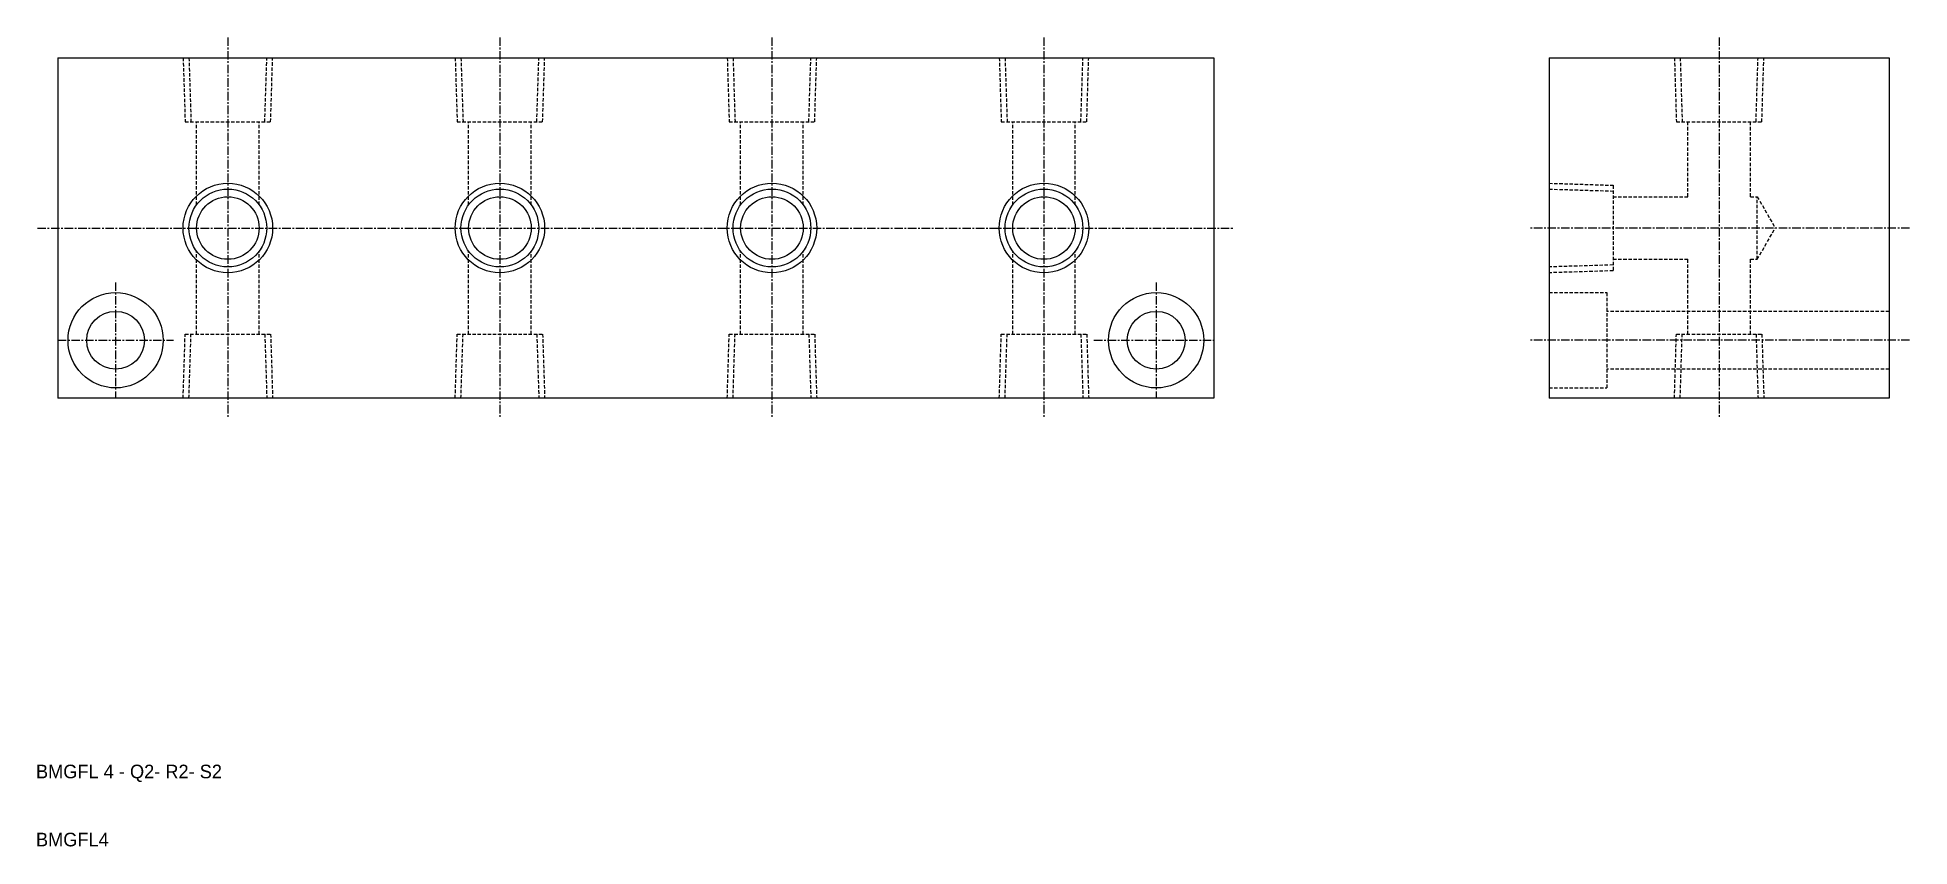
# Model space of a CAD drawing. Extents: x 2003 to 2278, y 271 to 390.
import ezdxf

# ---------------------------------------------------------------- set-up
doc = ezdxf.new("R2010")
doc.units = 0
doc.linetypes.add('CENTER', pattern=[2, 1.25, -0.25, 0.25, -0.25])
doc.linetypes.add('DASHED', pattern=[0.75, 0.5, -0.25])
doc.layers.get('0').update_dxf_attribs({"linetype": 'CONTINUOUS'})
doc.layers.add('CENTER', color=1, linetype='CENTER')

msp = doc.modelspace()

# ---------------------------------------------------------------- linework, layer by layer
at = {"color": 7, "linetype": 'CONTINUOUS'}
for p, q in [((2005.72, 386.76), (2005.72, 336.76)), ((2005.72, 386.76), (2175.72, 386.76)), ((2175.72, 386.76), (2175.72, 336.76)), ((2225, 386.76), (2225, 336.76)), ((2225, 386.76), (2275, 386.76)), ((2275, 386.76), (2275, 336.76)), ((2175.72, 336.76), (2005.72, 336.76)), ((2275, 336.76), (2225, 336.76))]:
    msp.add_line(p, q, dxfattribs=at)
at = {"color": 3, "linetype": 'DASHED'}
for p, q in [((2024.15, 386.76), (2024.44, 377.36)), ((2025, 386.78), (2025.3, 377.36)), ((2036.15, 377.36), (2036.45, 386.78)), ((2037.01, 377.36), (2037.3, 386.76)), ((2064.15, 386.76), (2064.44, 377.36)), ((2065, 386.78), (2065.3, 377.36)), ((2076.15, 377.36), (2076.45, 386.78)), ((2077.01, 377.36), (2077.3, 386.76)), ((2104.15, 386.76), (2104.44, 377.36)), ((2105, 386.78), (2105.3, 377.36)), ((2116.15, 377.36), (2116.45, 386.78)), ((2117.01, 377.36), (2117.3, 386.76)), ((2144.15, 386.76), (2144.44, 377.36)), ((2145, 386.78), (2145.3, 377.36)), ((2156.15, 377.36), (2156.45, 386.78)), ((2157.01, 377.36), (2157.3, 386.76)), ((2243.42, 386.76), (2243.71, 377.36)), ((2244.27, 386.78), (2244.57, 377.36)), ((2255.42, 377.36), (2255.72, 386.78)), ((2256.28, 377.36), (2256.57, 386.76)), ((2024.44, 377.36), (2037.01, 377.36)), ((2026.12, 365.16), (2026.12, 377.36)), ((2035.32, 365.16), (2035.32, 377.36)), ((2064.44, 377.36), (2077.01, 377.36)), ((2066.12, 365.16), (2066.12, 377.36)), ((2075.32, 365.16), (2075.32, 377.36)), ((2104.44, 377.36), (2117.01, 377.36)), ((2106.12, 365.16), (2106.12, 377.36)), ((2115.32, 365.16), (2115.32, 377.36)), ((2144.44, 377.36), (2157.01, 377.36)), ((2146.12, 365.16), (2146.12, 377.36)), ((2155.32, 365.16), (2155.32, 377.36)), ((2243.71, 377.36), (2256.28, 377.36)), ((2245.4, 366.36), (2245.4, 377.36)), ((2254.6, 366.36), (2254.6, 377.36)), ((2225, 368.34), (2234.4, 368.04)), ((2225, 367.48), (2234.4, 367.19)), ((2234.4, 368.04), (2234.4, 355.47)), ((2234.4, 366.36), (2245.4, 366.36)), ((2254.6, 366.36), (2255.6, 366.36)), ((2255.6, 357.16), (2255.6, 366.36)), ((2255.6, 366.36), (2258.25, 361.76)), ((2255.6, 357.16), (2258.25, 361.76)), ((2026.12, 346.16), (2026.12, 358.35)), ((2035.32, 346.16), (2035.32, 358.35)), ((2066.12, 346.16), (2066.12, 358.35)), ((2075.32, 346.16), (2075.32, 358.35)), ((2106.12, 346.16), (2106.12, 358.35)), ((2115.32, 346.16), (2115.32, 358.35)), ((2146.12, 346.16), (2146.12, 358.35)), ((2155.32, 346.16), (2155.32, 358.35)), ((2234.4, 356.33), (2225, 356.04)), ((2234.4, 355.47), (2225, 355.18)), ((2234.4, 357.16), (2245.4, 357.16)), ((2245.4, 346.16), (2245.4, 357.16)), ((2254.6, 346.16), (2254.6, 357.16)), ((2254.6, 357.16), (2255.6, 357.16)), ((2225, 352.26), (2233.5, 352.26)), ((2233.5, 352.26), (2233.5, 338.26)), ((2275, 349.51), (2233.5, 349.51)), ((2024.15, 336.76), (2024.44, 346.16)), ((2024.44, 346.16), (2037.01, 346.16)), ((2025, 336.73), (2025.3, 346.16)), ((2036.15, 346.16), (2036.45, 336.73)), ((2037.01, 346.16), (2037.3, 336.76)), ((2064.15, 336.76), (2064.44, 346.16)), ((2064.44, 346.16), (2077.01, 346.16)), ((2065, 336.73), (2065.3, 346.16)), ((2076.15, 346.16), (2076.45, 336.73)), ((2077.01, 346.16), (2077.3, 336.76)), ((2104.15, 336.76), (2104.44, 346.16)), ((2104.44, 346.16), (2117.01, 346.16)), ((2105, 336.73), (2105.3, 346.16)), ((2116.15, 346.16), (2116.45, 336.73)), ((2117.01, 346.16), (2117.3, 336.76)), ((2144.15, 336.76), (2144.44, 346.16)), ((2144.44, 346.16), (2157.01, 346.16)), ((2145, 336.73), (2145.3, 346.16)), ((2156.15, 346.16), (2156.45, 336.73)), ((2157.01, 346.16), (2157.3, 336.76)), ((2243.42, 336.76), (2243.71, 346.16)), ((2243.71, 346.16), (2256.28, 346.16)), ((2244.27, 336.73), (2244.57, 346.16)), ((2255.42, 346.16), (2255.72, 336.73)), ((2256.28, 346.16), (2256.57, 336.76)), ((2275, 341.01), (2233.5, 341.01)), ((2225, 338.26), (2233.5, 338.26))]:
    msp.add_line(p, q, dxfattribs=at)
at = {"color": 3, "linetype": 'CONTINUOUS'}
for centre in [(2030.72, 361.76), (2070.72, 361.76), (2110.72, 361.76), (2150.72, 361.76)]:
    msp.add_circle(centre, 6.58, dxfattribs=at)
at = {"color": 7, "linetype": 'CONTINUOUS'}
for centre, radius in [((2030.72, 361.76), 5.72), ((2030.72, 361.76), 4.6), ((2070.72, 361.76), 5.72), ((2070.72, 361.76), 4.6), ((2110.72, 361.76), 5.72), ((2110.72, 361.76), 4.6), ((2150.72, 361.76), 5.72), ((2150.72, 361.76), 4.6), ((2014.22, 345.26), 7), ((2167.22, 345.26), 7), ((2014.22, 345.26), 4.25), ((2167.22, 345.26), 4.25)]:
    msp.add_circle(centre, radius, dxfattribs=at)
at = {"layer": 'CENTER', "color": 1, "linetype": 'CENTER'}
for p, q in [((2030.72, 389.76), (2030.72, 333.76)), ((2070.72, 389.76), (2070.72, 333.76)), ((2110.72, 389.76), (2110.72, 333.76)), ((2150.72, 389.76), (2150.72, 333.76)), ((2250, 389.76), (2250, 333.76)), ((2002.72, 361.76), (2178.72, 361.76)), ((2278, 361.76), (2222, 361.76)), ((2014.22, 353.76), (2014.22, 336.76)), ((2167.22, 353.76), (2167.22, 336.76)), ((2005.72, 345.26), (2022.72, 345.26)), ((2158.07, 345.26), (2175.72, 345.26)), ((2278, 345.26), (2222, 345.26))]:
    msp.add_line(p, q, dxfattribs=at)

# ---------------------------------------------------------------- texts
at = {"color": 7, "linetype": 'CONTINUOUS'}
for s, p in [('BMGFL 4 - Q2- R2- S2', (2002.51, 280.9)), ('BMGFL4', (2002.51, 270.9))]:
    msp.add_text(s, height=2, dxfattribs=at).set_placement(p)

doc.saveas('drawing.dxf')
